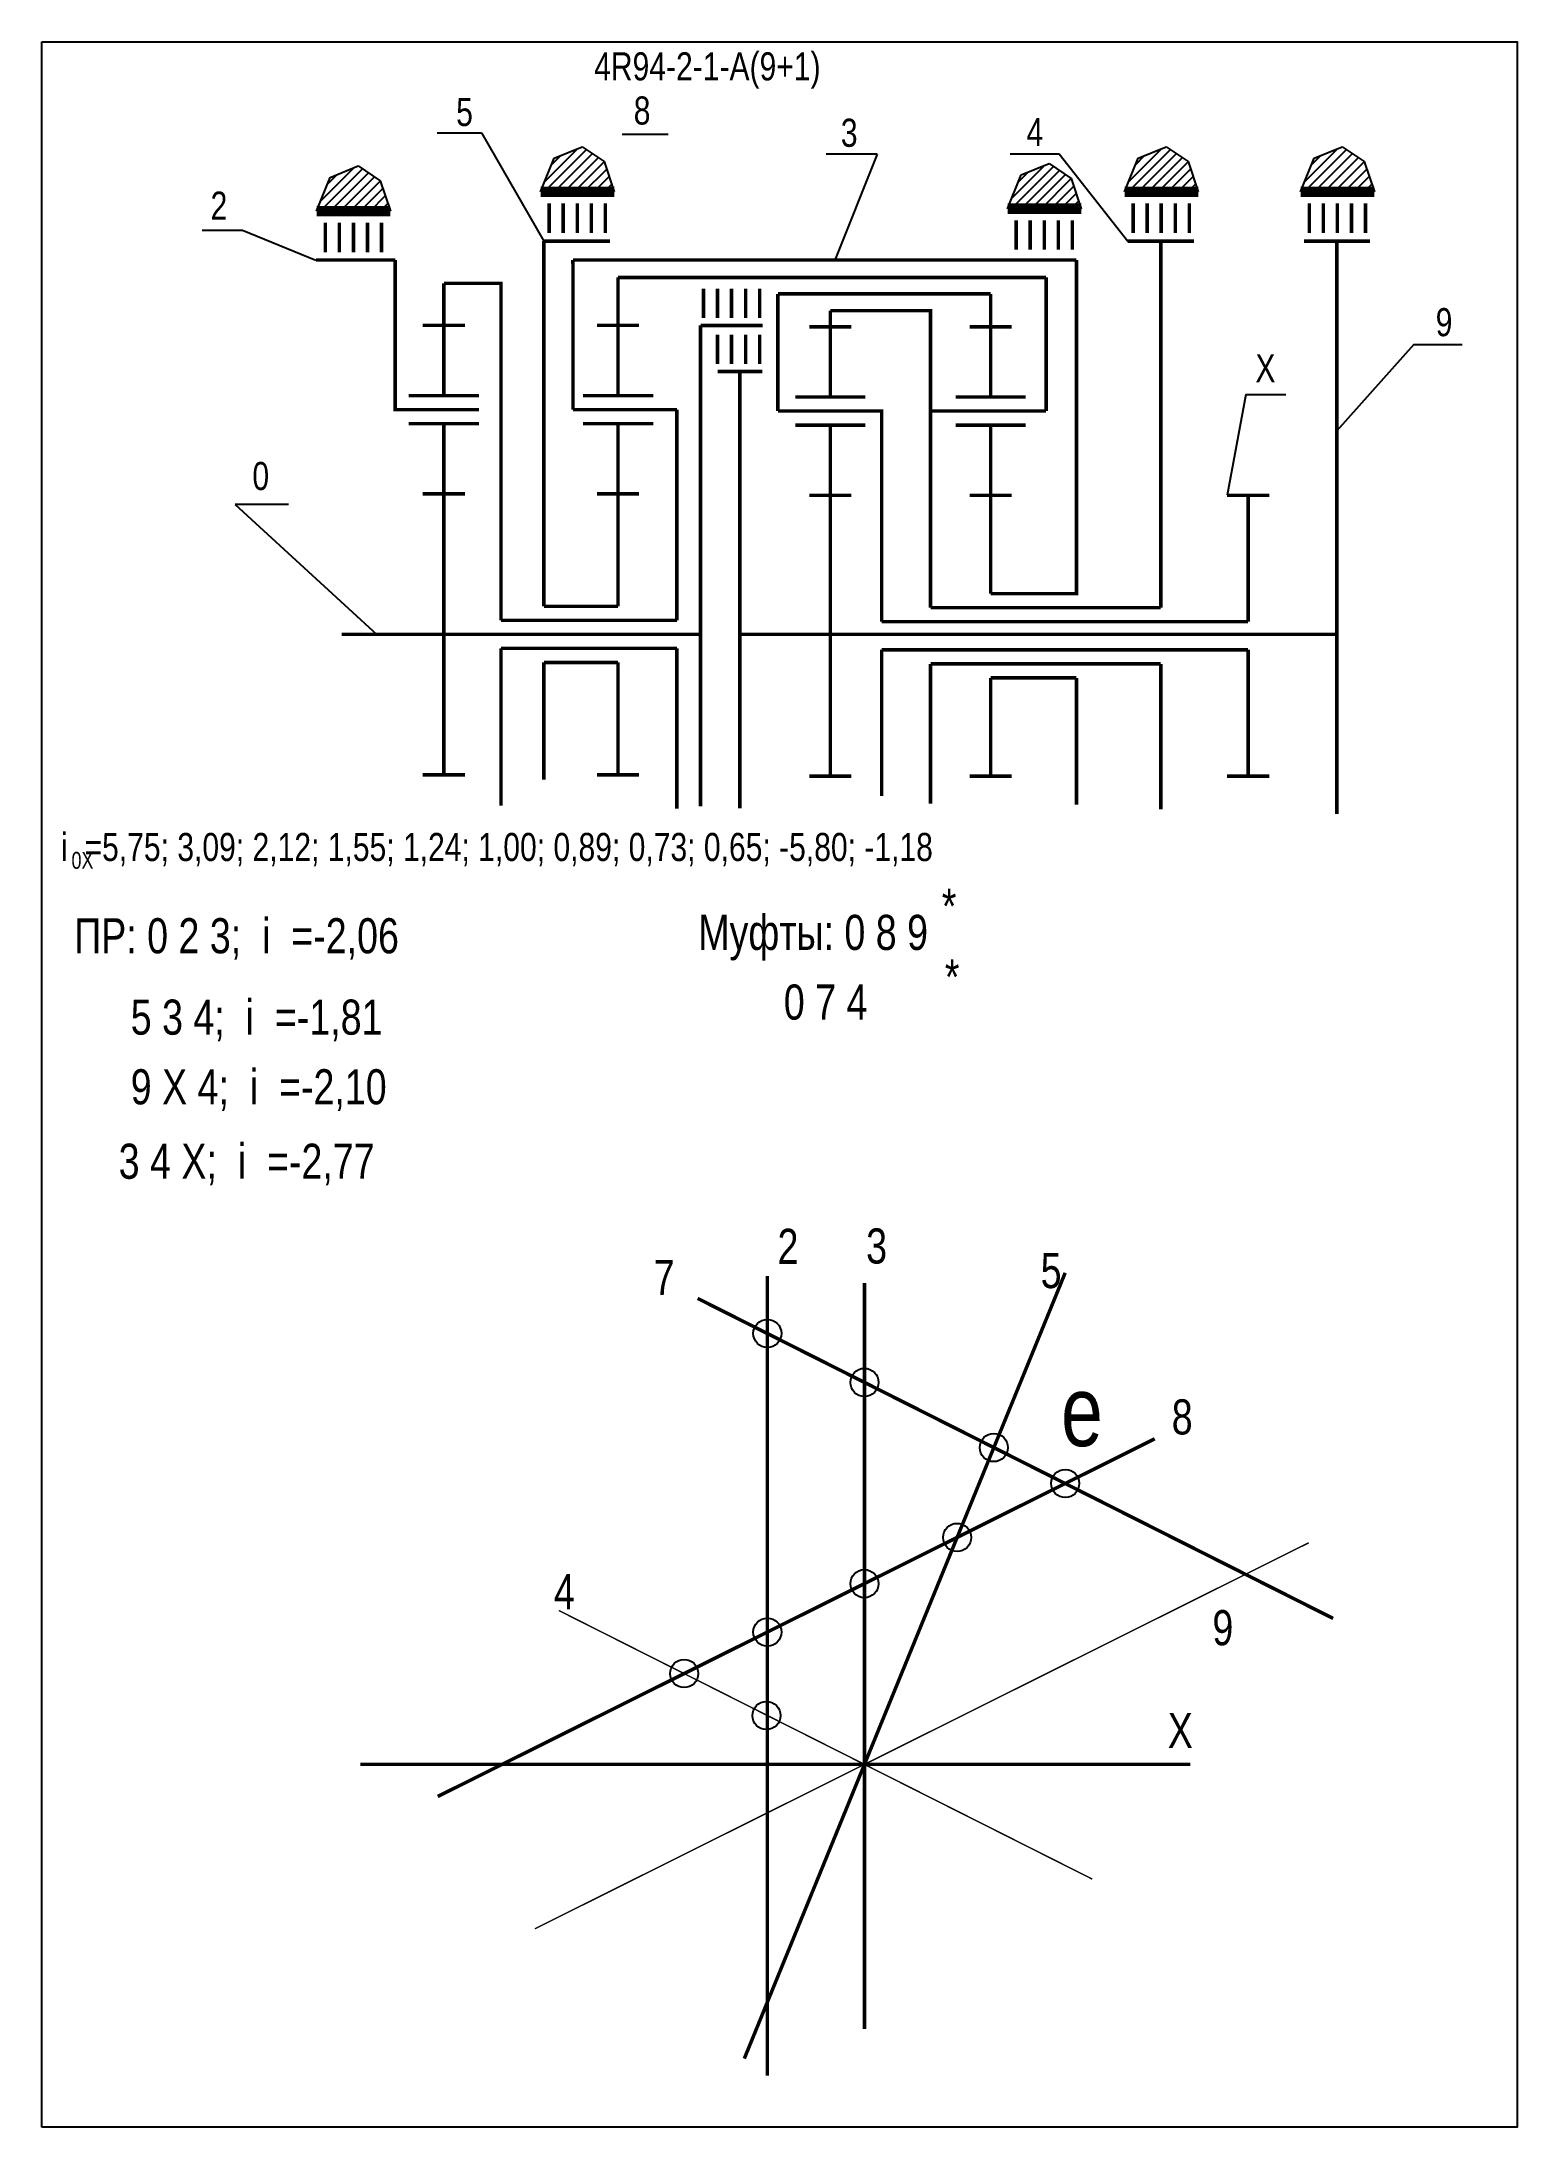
# Model space of a CAD drawing. Extents: x -352 to -142, y 153 to 450.
import ezdxf

# ---------------------------------------------------------------- set-up
doc = ezdxf.new("R2010")
doc.units = 0
doc.header["$LTSCALE"] = 15
doc.layers.get('DEFPOINTS').update_dxf_attribs({"linetype": 'CONTINUOUS'})
doc.layers.add('DIM', color=92, linetype='CONTINUOUS')
doc.layers.add('MAIN', color=5, linetype='CONTINUOUS')
doc.styles.add('AMK', font='amk.shx', dxfattribs={"width": 0.8})

msp = doc.modelspace()

# ---------------------------------------------------------------- hatches: boundary and pattern name
at = {"layer": 'DIM'}
h = msp.add_hatch(dxfattribs=at)
h.set_pattern_fill('_USER', color=0, angle=45, style=0, pattern_type=0)
h.set_pattern_definition([(45, (-29.2002, 2.7853), (-0.7071068, 0.7071068), [])])
h.paths.add_polyline_path([(-279.5, 433.3), (-281.44, 428.48), (-270.94, 428.48), (-272.39, 432.81), (-275.51, 434.92)])
h = msp.add_hatch(dxfattribs=at)
h.set_pattern_fill('_USER', color=0, angle=45, style=0, pattern_type=0)
h.set_pattern_definition([(45, (53.9092, 2.7853), (-0.7071068, 0.7071068), [])])
h.paths.add_polyline_path([(-196.39, 433.3), (-198.33, 428.48), (-187.83, 428.48), (-189.28, 432.81), (-192.4, 434.92)])
h = msp.add_hatch(dxfattribs=at)
h.set_pattern_fill('_USER', color=0, angle=45, style=0, pattern_type=0)
h.set_pattern_definition([(45, (78.9727, 2.7853), (-0.7071068, 0.7071068), [])])
h.paths.add_polyline_path([(-171.32, 433.3), (-173.27, 428.48), (-162.77, 428.48), (-164.22, 432.81), (-167.34, 434.92)])
h = msp.add_hatch(dxfattribs=at)
h.set_pattern_fill('_USER', color=0, angle=45, style=0, pattern_type=0)
h.set_pattern_definition([(45, (-61.0677, 0.0354), (-0.7071068, 0.7071068), [])])
h.paths.add_polyline_path([(-311.36, 430.55), (-313.31, 425.73), (-302.81, 425.73), (-304.26, 430.06), (-307.38, 432.17)])
h = msp.add_hatch(dxfattribs=at)
h.set_pattern_fill('_USER', color=0, angle=45, style=0, pattern_type=0)
h.set_pattern_definition([(45, (37.2591, 0.3873), (-0.7071068, 0.7071068), [])])
h.paths.add_polyline_path([(-213.04, 430.91), (-214.98, 426.09), (-204.48, 426.09), (-205.93, 430.41), (-209.05, 432.52)])

# ---------------------------------------------------------------- linework, layer by layer
at = {"layer": 'DEFPOINTS', "const_width": 0.2}
for points in [[(-192.9, 237.55), (-259.09, 270.91)], [(-296.08, 199.97), (-194.02, 250.91)], [(-282.25, 181.13), (-172.12, 236.1)], [(-202.92, 188.21), (-278.84, 226.46)]]:
    msp.add_lwpolyline(points, dxfattribs=at)
at = {"layer": 'DEFPOINTS', "color": 0, "lineweight": 50, "const_width": 0.5}
msp.add_lwpolyline([(-307.11, 204.55), (-188.97, 204.55)], dxfattribs=at)
at = {"layer": 'DIM', "color": 0}
for p, q in [((-296.17, 436.91), (-289.82, 436.91)), ((-289.82, 436.91), (-280.97, 421.47)), ((-269.83, 436.69), (-263.26, 436.69)), ((-279.5, 433.3), (-275.51, 434.92)), ((-275.51, 434.92), (-272.39, 432.81)), ((-233.52, 433.86), (-240.78, 433.86)), ((-233.52, 433.86), (-239.56, 418.78)), ((-214.58, 433.89), (-207.65, 433.89)), ((-207.65, 433.89), (-197.87, 421.47)), ((-196.39, 433.3), (-192.4, 434.92)), ((-192.4, 434.92), (-189.28, 432.81)), ((-171.32, 433.3), (-167.34, 434.92)), ((-167.34, 434.92), (-164.22, 432.81)), ((-311.36, 430.55), (-307.38, 432.17)), ((-307.38, 432.17), (-304.26, 430.06)), ((-281.44, 428.48), (-279.5, 433.3)), ((-272.39, 432.81), (-270.94, 428.48)), ((-214.98, 426.09), (-213.04, 430.91)), ((-213.04, 430.91), (-209.05, 432.52)), ((-209.05, 432.52), (-205.93, 430.41)), ((-198.33, 428.48), (-196.39, 433.3)), ((-189.28, 432.81), (-187.83, 428.48)), ((-173.27, 428.48), (-171.32, 433.3)), ((-164.22, 432.81), (-162.77, 428.48)), ((-313.31, 425.73), (-311.36, 430.55)), ((-304.26, 430.06), (-302.81, 425.73)), ((-205.93, 430.41), (-204.48, 426.09)), ((-329.6, 423.05), (-323.86, 423.05)), ((-323.86, 423.05), (-313.42, 418.78)), ((-157.17, 406.73), (-168.1, 394.46)), ((-157.17, 406.73), (-150.26, 406.73)), ((-181.08, 399.65), (-183.74, 385.27)), ((-181.08, 399.65), (-175.36, 399.65)), ((-317.29, 383.95), (-324.89, 383.95)), ((-324.89, 383.95), (-304.74, 365.47))]:
    msp.add_line(p, q, dxfattribs=at)
at = {"layer": 'DIM', "color": 0, "const_width": 0.5}
for points in [[(-304.79, 418.78), (-304.79, 418.78), (-302.12, 418.78)], [(-299.74, 397.47), (-302.12, 397.47), (-302.12, 418.78)], [(-280.97, 421.47), (-280.97, 369.47)], [(-276.82, 397.47), (-276.82, 418.78)], [(-209.48, 371.27), (-205.17, 371.27), (-205.17, 418.78)], [(-193.16, 369.27), (-193.16, 421.47)], [(-168.1, 339.89), (-168.1, 421.47)], [(-270.41, 416.29), (-209.48, 416.29)], [(-209.48, 416.29), (-209.48, 397.27)], [(-295.2, 415.46), (-287.06, 415.46), (-287.06, 367.47)], [(-217.38, 413.96), (-247.66, 413.96)], [(-247.66, 413.96), (-247.66, 397.27)], [(-240.2, 411.57), (-225.94, 411.57), (-225.94, 397.27)], [(-258.67, 409.46), (-258.67, 340.97)], [(-258.67, 409.46), (-249.84, 409.46)], [(-256.25, 402.9), (-249.89, 402.9)], [(-253.07, 402.9), (-253.07, 340.69)], [(-262.04, 397.47), (-262.04, 367.47)], [(-235.73, 397.27), (-232.9, 397.27), (-232.9, 367.27)], [(-225.94, 397.27), (-225.94, 369.27)], [(-217.38, 371.27), (-209.48, 371.27)], [(-280.97, 369.47), (-270.41, 369.47)], [(-225.94, 369.27), (-217.38, 369.27)], [(-217.38, 369.27), (-193.16, 369.27)], [(-309.73, 365.47), (-303.6, 365.47)], [(-303.6, 365.47), (-258.67, 365.47)], [(-287.06, 367.47), (-262.04, 367.47)], [(-253.07, 365.47), (-168.1, 365.47)], [(-232.9, 367.27), (-180.74, 367.27)], [(-287.06, 363.47), (-262.04, 363.47)], [(-287.06, 363.47), (-287.06, 341.06)], [(-262.04, 363.47), (-262.04, 340.65)], [(-232.9, 363.27), (-180.74, 363.27)], [(-232.9, 363.27), (-232.9, 342.44)], [(-280.97, 361.47), (-270.41, 361.47)], [(-280.97, 361.47), (-280.97, 344.8)], [(-225.94, 361.27), (-217.38, 361.27)], [(-225.94, 361.27), (-225.94, 341.35)], [(-217.38, 361.27), (-193.16, 361.27)], [(-217.38, 359.27), (-205.17, 359.27)], [(-205.17, 359.27), (-205.17, 341.22)], [(-193.16, 340.55), (-193.16, 361.27)], [(-206.77, 274.55), (-252.44, 162.65)], [(-249.16, 274.08), (-249.16, 160.24)], [(-235.34, 273.08), (-235.34, 166.87)], [(-259.09, 270.91), (-168.64, 225.33)], [(-194.02, 250.91), (-296.08, 199.97)]]:
    msp.add_lwpolyline(points, dxfattribs=at)
at = {"layer": 'DIM', "color": 0}
for centre in [(-249.16, 265.91), (-235.34, 258.94), (-216.93, 249.66), (-206.77, 244.55), (-222.15, 236.87), (-235.34, 230.28), (-249.16, 223.38), (-261, 217.48), (-249.29, 211.5)]:
    msp.add_circle(centre, 2, dxfattribs=at)
at = {"layer": 'MAIN'}
for points in [[(-352.43, 152.87), (-352.43, 449.87)], [(-352.43, 449.87), (-142.43, 449.87), (-142.43, 152.87), (-352.43, 152.87)]]:
    msp.add_lwpolyline(points, dxfattribs=at)
at = {"layer": 'MAIN', "color": 0}
for points, const_width in [([(-281.44, 428.48), (-270.94, 428.48)], 1.5), ([(-198.33, 428.48), (-187.83, 428.48)], 1.5), ([(-173.27, 428.48), (-162.77, 428.48)], 1.5), ([(-313.31, 425.73), (-302.81, 425.73)], 1.5), ([(-272.21, 426.83), (-272.21, 422.64)], 0.5), ([(-214.98, 426.09), (-204.48, 426.09)], 1.5), ([(-189.1, 426.83), (-189.1, 422.64)], 0.5), ([(-164.03, 426.83), (-164.03, 422.64)], 0.5), ([(-304.07, 424.08), (-304.07, 419.89)], 0.5), ([(-205.75, 424.44), (-205.75, 420.24)], 0.5), ([(-313.42, 418.78), (-304.79, 418.78)], 0.5), ([(-280.97, 421.47), (-271.56, 421.47)], 0.5), ([(-276.82, 418.78), (-205.17, 418.78)], 0.5), ([(-197.87, 421.47), (-188.45, 421.47)], 0.5), ([(-172.8, 421.47), (-163.39, 421.47)], 0.5), ([(-277.11, 418.52), (-276.82, 418.52)], 0.5), ([(-270.41, 409.47), (-270.41, 416.29)], 0.5), ([(-295.2, 409.47), (-295.2, 415.46)], 0.5), ([(-250.25, 414.71), (-250.25, 410.51)], 0.5), ([(-217.38, 399.27), (-217.38, 413.96)], 0.5), ([(-240.2, 409.27), (-240.2, 411.57)], 0.5), ([(-295.2, 409.47), (-298.2, 409.47)], 0.5), ([(-295.2, 399.47), (-295.2, 409.47)], 0.5), ([(-295.2, 409.47), (-292.2, 409.47)], 0.5), ([(-270.41, 409.47), (-273.41, 409.47)], 0.5), ([(-270.41, 399.47), (-270.41, 409.47)], 0.5), ([(-270.41, 409.47), (-267.41, 409.47)], 0.5), ([(-250.25, 408.15), (-250.25, 403.95)], 0.5), ([(-240.2, 409.27), (-243.2, 409.27)], 0.5), ([(-240.2, 399.27), (-240.2, 409.27)], 0.5), ([(-240.2, 409.27), (-237.2, 409.27)], 0.5), ([(-217.38, 409.27), (-220.38, 409.27)], 0.5), ([(-217.38, 409.27), (-214.38, 409.27)], 0.5), ([(-295.2, 395.47), (-300.2, 395.47)], 0.5), ([(-290.2, 397.47), (-299.74, 397.47)], 0.5), ([(-295.2, 385.47), (-295.2, 395.47), (-290.2, 395.47)], 0.5), ([(-262.04, 397.47), (-276.82, 397.47)], 0.5), ([(-270.41, 395.47), (-275.41, 395.47)], 0.5), ([(-270.41, 385.47), (-270.41, 395.47), (-265.41, 395.47)], 0.5), ([(-235.73, 397.27), (-247.66, 397.27)], 0.5), ([(-240.2, 395.27), (-245.2, 395.27)], 0.5), ([(-240.2, 385.27), (-240.2, 395.27), (-235.2, 395.27)], 0.5), ([(-209.48, 397.27), (-225.94, 397.27)], 0.5), ([(-217.38, 395.27), (-222.38, 395.27)], 0.5), ([(-217.38, 385.27), (-217.38, 395.27), (-212.38, 395.27)], 0.5), ([(-295.2, 385.47), (-298.2, 385.47)], 0.5), ([(-295.2, 365.47), (-295.2, 385.47)], 0.5), ([(-295.2, 385.47), (-292.2, 385.47)], 0.5), ([(-270.41, 385.47), (-273.41, 385.47)], 0.5), ([(-270.41, 369.47), (-270.41, 385.47)], 0.5), ([(-270.41, 385.47), (-267.41, 385.47)], 0.5), ([(-240.2, 385.27), (-243.2, 385.27)], 0.5), ([(-240.2, 365.47), (-240.2, 385.27)], 0.5), ([(-240.2, 385.27), (-237.2, 385.27)], 0.5), ([(-217.38, 385.27), (-220.38, 385.27)], 0.5), ([(-217.38, 371.27), (-217.38, 385.27)], 0.5), ([(-217.38, 385.27), (-214.38, 385.27)], 0.5), ([(-180.74, 385.27), (-183.74, 385.27)], 0.5), ([(-180.74, 367.27), (-180.74, 385.27)], 0.5), ([(-180.74, 385.27), (-177.74, 385.27)], 0.5), ([(-295.2, 365.47), (-295.2, 345.47)], 0.5), ([(-240.2, 365.47), (-240.2, 345.27)], 0.5), ([(-180.74, 363.27), (-180.74, 345.27)], 0.5), ([(-270.41, 361.47), (-270.41, 345.47)], 0.5), ([(-217.38, 359.27), (-217.38, 345.27)], 0.5), ([(-295.2, 345.47), (-298.2, 345.47)], 0.5), ([(-295.2, 345.47), (-292.2, 345.47)], 0.5), ([(-270.41, 345.47), (-273.41, 345.47)], 0.5), ([(-270.41, 345.47), (-267.41, 345.47)], 0.5), ([(-240.2, 345.27), (-243.2, 345.27)], 0.5), ([(-240.2, 345.27), (-237.2, 345.27)], 0.5), ([(-217.38, 345.27), (-220.38, 345.27)], 0.5), ([(-217.38, 345.27), (-214.38, 345.27)], 0.5), ([(-180.74, 345.27), (-183.74, 345.27)], 0.5), ([(-180.74, 345.27), (-177.74, 345.27)], 0.5)]:
    msp.add_lwpolyline(points, dxfattribs=dict(at, const_width=const_width))
for points in [[(-280.21, 426.83, 0.5, 0.5, 0), (-280.21, 422.64, 0.5, 0.5, 0)], [(-278.21, 426.83, 0.5, 0.5, 0), (-278.21, 422.64, 0.5, 0.5, 0)], [(-276.21, 426.83, 0.5, 0.5, 0), (-276.21, 422.64, 0.5, 0.5, 0)], [(-274.21, 426.83, 0.5, 0.5, 0), (-274.21, 422.64, 0.5, 0.5, 0)], [(-197.1, 426.83, 0.5, 0.5, 0), (-197.1, 422.64, 0.5, 0.5, 0)], [(-195.1, 426.83, 0.5, 0.5, 0), (-195.1, 422.64, 0.5, 0.5, 0)], [(-193.1, 426.83, 0.5, 0.5, 0), (-193.1, 422.64, 0.5, 0.5, 0)], [(-191.1, 426.83, 0.5, 0.5, 0), (-191.1, 422.64, 0.5, 0.5, 0)], [(-172.03, 426.83, 0.5, 0.5, 0), (-172.03, 422.64, 0.5, 0.5, 0)], [(-170.03, 426.83, 0.5, 0.5, 0), (-170.03, 422.64, 0.5, 0.5, 0)], [(-168.03, 426.83, 0.5, 0.5, 0), (-168.03, 422.64, 0.5, 0.5, 0)], [(-166.03, 426.83, 0.5, 0.5, 0), (-166.03, 422.64, 0.5, 0.5, 0)], [(-312.07, 424.08, 0.5, 0.5, 0), (-312.07, 419.89, 0.5, 0.5, 0)], [(-310.07, 424.08, 0.5, 0.5, 0), (-310.07, 419.89, 0.5, 0.5, 0)], [(-308.07, 424.08, 0.5, 0.5, 0), (-308.07, 419.89, 0.5, 0.5, 0)], [(-306.07, 424.08, 0.5, 0.5, 0), (-306.07, 419.89, 0.5, 0.5, 0)], [(-213.75, 424.44, 0.5, 0.5, 0), (-213.75, 420.24, 0.5, 0.5, 0)], [(-211.75, 424.44, 0.5, 0.5, 0), (-211.75, 420.24, 0.5, 0.5, 0)], [(-209.75, 424.44, 0.5, 0.5, 0), (-209.75, 420.24, 0.5, 0.5, 0)], [(-207.75, 424.44, 0.5, 0.5, 0), (-207.75, 420.24, 0.5, 0.5, 0)], [(-258.25, 414.71, 0.5, 0.5, 0), (-258.25, 410.51, 0.5, 0.5, 0)], [(-256.25, 414.71, 0.5, 0.5, 0), (-256.25, 410.51, 0.5, 0.5, 0)], [(-254.25, 414.71, 0.5, 0.5, 0), (-254.25, 410.51, 0.5, 0.5, 0)], [(-252.25, 414.71, 0.5, 0.5, 0), (-252.25, 410.51, 0.5, 0.5, 0)], [(-256.25, 408.15, 0.5, 0.5, 0), (-256.25, 403.95, 0.5, 0.5, 0)], [(-254.25, 408.15, 0.5, 0.5, 0), (-254.25, 403.95, 0.5, 0.5, 0)], [(-252.25, 408.15, 0.5, 0.5, 0), (-252.25, 403.95, 0.5, 0.5, 0)], [(-290.2, 399.47, 0.5, 0.5, 0), (-300.2, 399.47, 0.5, 0.5, 0)], [(-265.41, 399.47, 0.5, 0.5, 0), (-275.41, 399.47, 0.5, 0.5, 0)], [(-235.2, 399.27, 0.5, 0.5, 0), (-245.2, 399.27, 0.5, 0.5, 0)], [(-212.38, 399.27, 0.5, 0.5, 0), (-222.38, 399.27, 0.5, 0.5, 0)]]:
    msp.add_lwpolyline(points, format="xyseb", dxfattribs=at)

# ---------------------------------------------------------------- texts
at = {"layer": 'DIM', "color": 0, "style": 'AMK', "width": 0.8}
for s, height, p in [('4R94-2-1-A(9+1)', 4, (-273.81, 444.36)), ('5', 4, (-293.45, 437.86)), ('8', 4, (-268.18, 438.07)), ('3', 4, (-238.7, 434.9)), ('4', 4, (-212.27, 435)), ('2', 4, (-328.4, 424.52)), ('9', 4, (-154.04, 407.93)), ('X', 4, (-179.7, 401.37)), ('0', 4, (-322.45, 386.02)), ('i  =5,75; 3,09; 2,12; 1,55; 1,24; 1,00; 0,89; 0,73; 0,65; -5,80; -1,18 ', 4, (-349.67, 333.19)), ('0X', 2.4, (-348.2, 332.09)), ('*', 5, (-224.33, 324.26)), (' ПР: 0 2 3;  i  =-2,06', 5, (-349.3, 320.05)), ('Муфты: 0 8 9', 5, (-258.99, 320.53)), ('*', 5, (-223.9, 314.18)), ('       0 7 4', 5, (-257.22, 310.61)), ('    5 3 4;  i  =-1,81', 5, (-345.71, 308.46)), ('    9 X 4;  i  =-2,10', 5, (-345.71, 298.54)), ('     3 4 X;  i  =-2,77', 5, (-348.91, 287.94)), ('2', 5, (-247.71, 275.82)), ('3', 5, (-235.1, 275.87)), ('7', 5, (-265.34, 271.39)), ('5', 5, (-210.26, 272.37)), ('e', 10, (-207.36, 249.87)), ('8', 5, (-191.61, 251.53)), ('4', 5, (-279.53, 226.64)), ('9', 5, (-185.82, 221.51)), ('X', 5, (-192.17, 206.87))]:
    msp.add_text(s, height=height, dxfattribs=at).set_placement(p)

doc.saveas('drawing.dxf')
